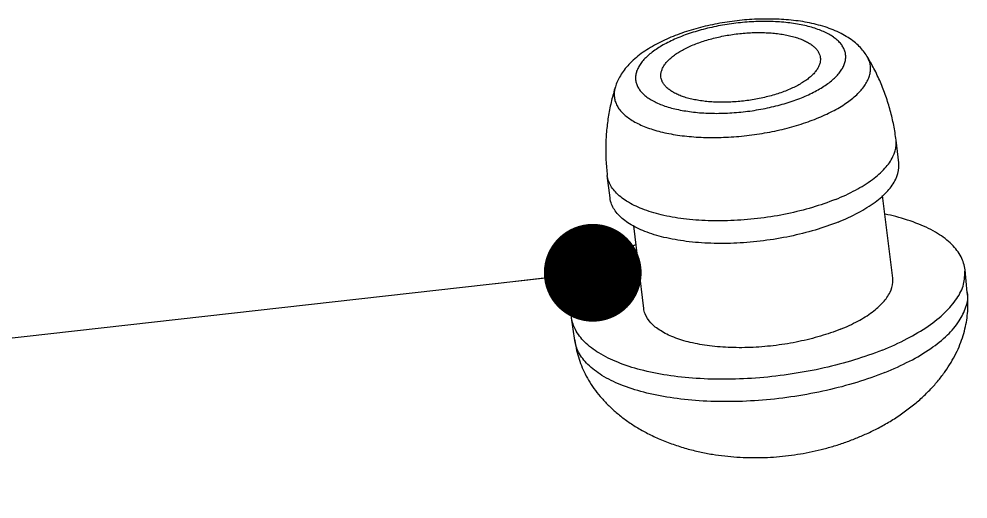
# Model space of a CAD drawing. Header units: millimetres. Extents: x 2099 to 2627, y -288 to 79.
# Drawn here: x 2171.85 to 2190.77, y -254.74 to -245.17 of the extents above; entities that cross this region are included whole.
import ezdxf

# ---------------------------------------------------------------- set-up
doc = ezdxf.new("R2010")
doc.units = ezdxf.units.MM
doc.layers.add('02___PRT_ALL_AXES', color=7, linetype='Continuous')
doc.layers.add('from', color=7, linetype='Continuous', lineweight=13)
doc.styles.get("Standard").update_dxf_attribs({"font": 'txt', "bigfont": 'gbcbig.shx'})
doc.dimstyles.new('ISO', dxfattribs={"dimscale": 0.6, "dimtxt": 2.5, "dimasz": 2.5, "dimexe": 1.25, "dimexo": 0.625, "dimtad": 0, "dimdsep": 46, "dimtxsty": 'Standard', "dimblk": 'OPEN', "dimcen": 0, "dimclrd": 4, "dimclre": 4, "dimadec": 0, "dimazin": 0, "dimtfac": 1, "dimtofl": 0, "dimtmove": 0, "dimatfit": 3, "dimfxl": 1, "dimarcsym": 0})

# ---------------------------------------------------------------- blocks, each defined once
blk = doc.blocks.new('_Open')
at = {"color": 0, "linetype": 'ByBlock', "lineweight": -2}
for p, q in [((-1, 0.1667), (0, 0)), ((-1, -0.1667), (0, 0)), ((0, 0), (-1, 0))]:
    blk.add_line(p, q, dxfattribs=at)

msp = doc.modelspace()

# ---------------------------------------------------------------- linework, layer by layer
at = {"color": 7, "linetype": 'Continuous'}
for points, start_tangent, end_tangent in [([(2188.757, -245.911), (2188.69, -245.815), (2188.606, -245.72), (2188.504, -245.627), (2188.381, -245.54), (2188.241, -245.46), (2188.087, -245.389), (2187.922, -245.33), (2187.748, -245.281), (2187.569, -245.241), (2187.385, -245.211), (2187.197, -245.19), (2187.005, -245.177), (2186.81, -245.172), (2186.614, -245.174), (2186.416, -245.184), (2186.218, -245.201), (2186.02, -245.226), (2185.824, -245.257), (2185.63, -245.296), (2185.439, -245.341), (2185.253, -245.393), (2185.071, -245.452), (2184.894, -245.519)], (-0.520632, 0.853781), (-0.927618, -0.373531)), ([(2187.454, -246.742), (2187.594, -246.681), (2187.725, -246.617), (2187.845, -246.549), (2187.954, -246.478), (2188.05, -246.405), (2188.133, -246.329), (2188.202, -246.253), (2188.257, -246.175), (2188.298, -246.098), (2188.324, -246.02), (2188.335, -245.944), (2188.331, -245.868), (2188.312, -245.795), (2188.277, -245.724), (2188.229, -245.656), (2188.165, -245.592), (2188.088, -245.532), (2187.998, -245.475), (2187.895, -245.424), (2187.78, -245.378), (2187.654, -245.337), (2187.518, -245.302), (2187.372, -245.273), (2187.219, -245.251), (2187.058, -245.234), (2186.891, -245.224), (2186.72, -245.221), (2186.545, -245.224), (2186.368, -245.234), (2186.191, -245.251), (2186.013, -245.274), (2185.837, -245.303), (2185.664, -245.338), (2185.496, -245.378), (2185.332, -245.425), (2185.175, -245.476), (2185.026, -245.532)], (0.927618, 0.373531), (-0.927618, -0.373531)), ([(2184.894, -245.519), (2184.724, -245.593), (2184.56, -245.674), (2184.405, -245.764), (2184.26, -245.861), (2184.129, -245.967), (2184.014, -246.077), (2183.918, -246.19), (2183.842, -246.303), (2183.784, -246.414), (2183.743, -246.524)], (-0.927618, -0.373531), (-0.299796, -0.954003)), ([(2185.026, -245.532), (2184.886, -245.593), (2184.755, -245.657), (2184.635, -245.725), (2184.527, -245.796), (2184.431, -245.869), (2184.348, -245.944), (2184.278, -246.021), (2184.223, -246.098), (2184.182, -246.176), (2184.156, -246.254), (2184.145, -246.33), (2184.149, -246.405), (2184.169, -246.479), (2184.203, -246.55), (2184.252, -246.617), (2184.315, -246.682), (2184.392, -246.742), (2184.482, -246.798), (2184.585, -246.85), (2184.7, -246.896), (2184.826, -246.937), (2184.963, -246.972), (2185.108, -247), (2185.262, -247.023), (2185.422, -247.04), (2185.589, -247.049), (2185.76, -247.053), (2185.935, -247.049), (2186.112, -247.039), (2186.29, -247.023), (2186.467, -247), (2186.643, -246.971), (2186.816, -246.936), (2186.985, -246.895), (2187.148, -246.849), (2187.305, -246.798), (2187.454, -246.742)], (-0.927618, -0.373531), (0.927618, 0.373531)), ([(2185.319, -245.678), (2185.439, -245.633), (2185.565, -245.592), (2185.697, -245.556), (2185.833, -245.524), (2185.972, -245.497), (2186.114, -245.475), (2186.257, -245.459), (2186.399, -245.448), (2186.54, -245.442), (2186.679, -245.443), (2186.814, -245.448), (2186.945, -245.46), (2187.07, -245.477), (2187.188, -245.499), (2187.299, -245.526), (2187.401, -245.558), (2187.494, -245.595), (2187.576, -245.636), (2187.648, -245.681), (2187.709, -245.73), (2187.758, -245.782), (2187.794, -245.837), (2187.818, -245.895), (2187.828, -245.943)], (0.927618, 0.373531), (0.121574, -0.992582)), ([(2184.652, -246.331), (2184.651, -246.32), (2184.652, -246.259), (2184.667, -246.197), (2184.693, -246.135), (2184.733, -246.072), (2184.784, -246.011), (2184.848, -245.95), (2184.922, -245.891), (2185.007, -245.833), (2185.102, -245.778), (2185.206, -245.727), (2185.319, -245.678)], (-0.121554, 0.992585), (0.927618, 0.373531)), ([(2187.828, -245.943), (2187.829, -245.954), (2187.828, -246.015), (2187.814, -246.077), (2187.787, -246.139), (2187.747, -246.201), (2187.696, -246.263), (2187.633, -246.324), (2187.558, -246.383), (2187.473, -246.44), (2187.378, -246.495), (2187.274, -246.547), (2187.161, -246.596)], (0.121574, -0.992582), (-0.927618, -0.373531)), ([(2187.755, -247.156), (2187.918, -247.086), (2188.07, -247.012), (2188.211, -246.934), (2188.339, -246.852), (2188.453, -246.768), (2188.554, -246.682), (2188.64, -246.593), (2188.71, -246.504), (2188.764, -246.414), (2188.803, -246.324), (2188.825, -246.235), (2188.83, -246.147), (2188.819, -246.061), (2188.792, -245.977), (2188.757, -245.911)], (0.927618, 0.373531), (-0.52057, 0.853819)), ([(2187.161, -246.596), (2187.042, -246.641), (2186.915, -246.682), (2186.783, -246.718), (2186.647, -246.75), (2186.508, -246.777), (2186.366, -246.799), (2186.224, -246.815), (2186.081, -246.826), (2185.94, -246.831), (2185.801, -246.831), (2185.666, -246.825), (2185.535, -246.814), (2185.41, -246.797), (2185.292, -246.775), (2185.181, -246.748), (2185.079, -246.716), (2184.987, -246.679), (2184.904, -246.638), (2184.832, -246.592), (2184.771, -246.544), (2184.723, -246.491), (2184.686, -246.436), (2184.662, -246.379), (2184.652, -246.331)], (-0.927618, -0.373531), (-0.121554, 0.992585)), ([(2183.743, -246.524), (2183.724, -246.602), (2183.719, -246.69), (2183.73, -246.776), (2183.757, -246.86), (2183.801, -246.941), (2183.861, -247.019), (2183.937, -247.093), (2184.028, -247.162), (2184.133, -247.227), (2184.252, -247.286), (2184.385, -247.34), (2184.529, -247.388), (2184.685, -247.429), (2184.852, -247.464), (2185.027, -247.493), (2185.211, -247.514), (2185.401, -247.528), (2185.597, -247.535), (2185.798, -247.534), (2186.001, -247.527), (2186.207, -247.512), (2186.413, -247.49), (2186.617, -247.461), (2186.82, -247.426), (2187.019, -247.384), (2187.214, -247.335), (2187.402, -247.281), (2187.583, -247.221), (2187.755, -247.156)], (-0.299711, -0.95403), (0.927618, 0.373531))]:
    msp.add_spline(points, degree=3, dxfattribs=dict(at, start_tangent=start_tangent, end_tangent=end_tangent))
at = {"layer": '02___PRT_ALL_AXES', "color": 7, "linetype": 'Continuous'}
for p, q in [((2189.394, -248.037), (2189.339, -247.587)), ((2183.637, -248.74), (2183.582, -248.29)), ((2189.272, -250.337), (2189.07, -248.689)), ((2184.309, -250.944), (2184.108, -249.297)), ((2190.759, -250.626), (2190.713, -250.175)), ((2182.935, -251.582), (2182.871, -251.133))]:
    msp.add_line(p, q, dxfattribs=at)
for centre, radius, start, end in [((2190.096, -250.695), 0.667, 5.6981, 5.9057), ((2184.917, -251.326), 1.999, 186.9649, 187.3483), ((2183.612, -251.485), 0.684, 188.1783, 188.4293)]:
    msp.add_arc(centre, radius, start, end, dxfattribs=at)
for points, start_tangent, end_tangent in [([(2189.339, -247.587), (2189.292, -247.29), (2189.224, -246.998), (2189.135, -246.711), (2189.027, -246.432), (2188.898, -246.161), (2188.757, -245.911)], (-0.121257, 0.992621), (-0.520632, 0.853781)), ([(2183.743, -246.524), (2183.666, -246.799), (2183.607, -247.091), (2183.569, -247.388), (2183.551, -247.688), (2183.556, -247.989), (2183.582, -248.29)], (-0.299796, -0.954003), (0.121257, -0.992621)), ([(2188.13, -248.77), (2188.533, -248.582), (2188.866, -248.372), (2189.117, -248.148), (2189.277, -247.916), (2189.341, -247.685), (2189.338, -247.587)], (0.927618, 0.373531), (-0.122676, 0.992447)), ([(2188.185, -249.221), (2188.588, -249.033), (2188.921, -248.823), (2189.172, -248.598), (2189.332, -248.366), (2189.396, -248.135), (2189.393, -248.037)], (0.927618, 0.373531), (-0.122599, 0.992456)), ([(2188.13, -248.77), (2187.67, -248.93), (2187.169, -249.056), (2186.643, -249.144), (2186.111, -249.19), (2185.592, -249.195), (2185.101, -249.156), (2184.657, -249.076), (2184.275, -248.957), (2183.967, -248.804), (2183.743, -248.621), (2183.613, -248.414), (2183.582, -248.29)], (-0.927618, -0.373531), (-0.122676, 0.992447)), ([(2188.185, -249.221), (2187.725, -249.38), (2187.224, -249.506), (2186.698, -249.594), (2186.166, -249.641), (2185.647, -249.645), (2185.156, -249.606), (2184.712, -249.526), (2184.33, -249.407), (2184.022, -249.254), (2183.798, -249.071), (2183.668, -248.865), (2183.637, -248.74)], (-0.927618, -0.373531), (-0.122599, 0.992456)), ([(2190.713, -250.175), (2190.634, -249.916), (2190.451, -249.669), (2190.167, -249.45), (2189.792, -249.263), (2189.334, -249.113), (2189.118, -249.062)], (-0.102849, 0.994697), (-0.978055, 0.208345)), ([(2182.871, -251.133), (2182.867, -251.099), (2182.895, -250.821), (2183.03, -250.538), (2183.267, -250.257), (2183.6, -249.987), (2184.02, -249.735), (2184.151, -249.669)], (-0.142107, 0.989851), (0.899162, 0.437615)), ([(2189.065, -251.774), (2189.56, -251.546), (2189.981, -251.294), (2190.314, -251.024), (2190.551, -250.743), (2190.685, -250.46), (2190.713, -250.181), (2190.713, -250.175)], (0.927618, 0.373531), (-0.102849, 0.994697)), ([(2188.23, -251.358), (2188.577, -251.196), (2188.864, -251.015), (2189.08, -250.821), (2189.219, -250.621), (2189.274, -250.422), (2189.272, -250.337)], (0.927618, 0.373531), (-0.122599, 0.992456)), ([(2188.538, -253.533), (2188.752, -253.442), (2188.983, -253.328), (2189.218, -253.196), (2189.447, -253.047), (2189.662, -252.887), (2189.857, -252.72), (2190.03, -252.55), (2190.184, -252.376), (2190.318, -252.199), (2190.434, -252.021), (2190.532, -251.842), (2190.612, -251.663), (2190.675, -251.485), (2190.723, -251.307), (2190.754, -251.13), (2190.77, -250.954), (2190.771, -250.78), (2190.759, -250.626)], (0.927619, 0.373528), (-0.114608, 0.993411)), ([(2189.115, -252.221), (2189.609, -251.994), (2190.029, -251.743), (2190.361, -251.473), (2190.597, -251.193), (2190.731, -250.911), (2190.76, -250.633), (2190.759, -250.629)], (0.927618, 0.373531), (-0.099286, 0.995059)), ([(2188.23, -251.358), (2187.833, -251.495), (2187.401, -251.604), (2186.948, -251.68), (2186.49, -251.72), (2186.042, -251.723), (2185.619, -251.69), (2185.236, -251.621), (2184.906, -251.519), (2184.641, -251.386), (2184.448, -251.229), (2184.336, -251.051), (2184.309, -250.944)], (-0.927618, -0.373531), (-0.122599, 0.992456)), ([(2189.065, -251.774), (2188.507, -251.97), (2187.902, -252.131), (2187.268, -252.25), (2186.62, -252.326), (2185.976, -252.356), (2185.355, -252.339), (2184.773, -252.276), (2184.246, -252.168), (2183.789, -252.018), (2183.413, -251.831), (2183.13, -251.611), (2182.946, -251.365), (2182.871, -251.133)], (-0.927618, -0.373531), (-0.142107, 0.989851)), ([(2182.935, -251.582), (2182.961, -251.738), (2183.006, -251.911), (2183.066, -252.082), (2183.142, -252.251), (2183.235, -252.416), (2183.345, -252.578), (2183.473, -252.736), (2183.618, -252.889), (2183.782, -253.037), (2183.964, -253.178), (2184.165, -253.311), (2184.386, -253.435), (2184.63, -253.55), (2184.893, -253.653), (2185.162, -253.738), (2185.424, -253.804), (2185.677, -253.852), (2185.923, -253.886), (2186.167, -253.908), (2186.411, -253.918), (2186.653, -253.918), (2186.894, -253.907), (2187.133, -253.885), (2187.371, -253.853), (2187.608, -253.811), (2187.843, -253.758), (2188.077, -253.694), (2188.311, -253.619), (2188.538, -253.533)], (0.127901, -0.991787), (0.927618, 0.373531)), ([(2189.115, -252.221), (2188.558, -252.418), (2187.955, -252.578), (2187.322, -252.697), (2186.675, -252.773), (2186.033, -252.802), (2185.414, -252.786), (2184.833, -252.722), (2184.307, -252.615), (2183.851, -252.466), (2183.476, -252.279), (2183.193, -252.06), (2183.01, -251.814), (2182.935, -251.585)], (-0.927618, -0.373531), (-0.146588, 0.989198))]:
    msp.add_spline(points, degree=3, dxfattribs=dict(at, start_tangent=start_tangent, end_tangent=end_tangent))

# ---------------------------------------------------------------- leaders
at = {"layer": 'from'}
msp.add_leader([(2183.292, -250.233), (2143.255, -254.744)], dimstyle='ISO', override={"dimscale": 1, "dimasz": 1.95, "dimexo": 0.125, "dimadec": 2, "dimazin": 2, "dimldrblk": 'Dot'}, dxfattribs=at)

doc.saveas('drawing.dxf')
